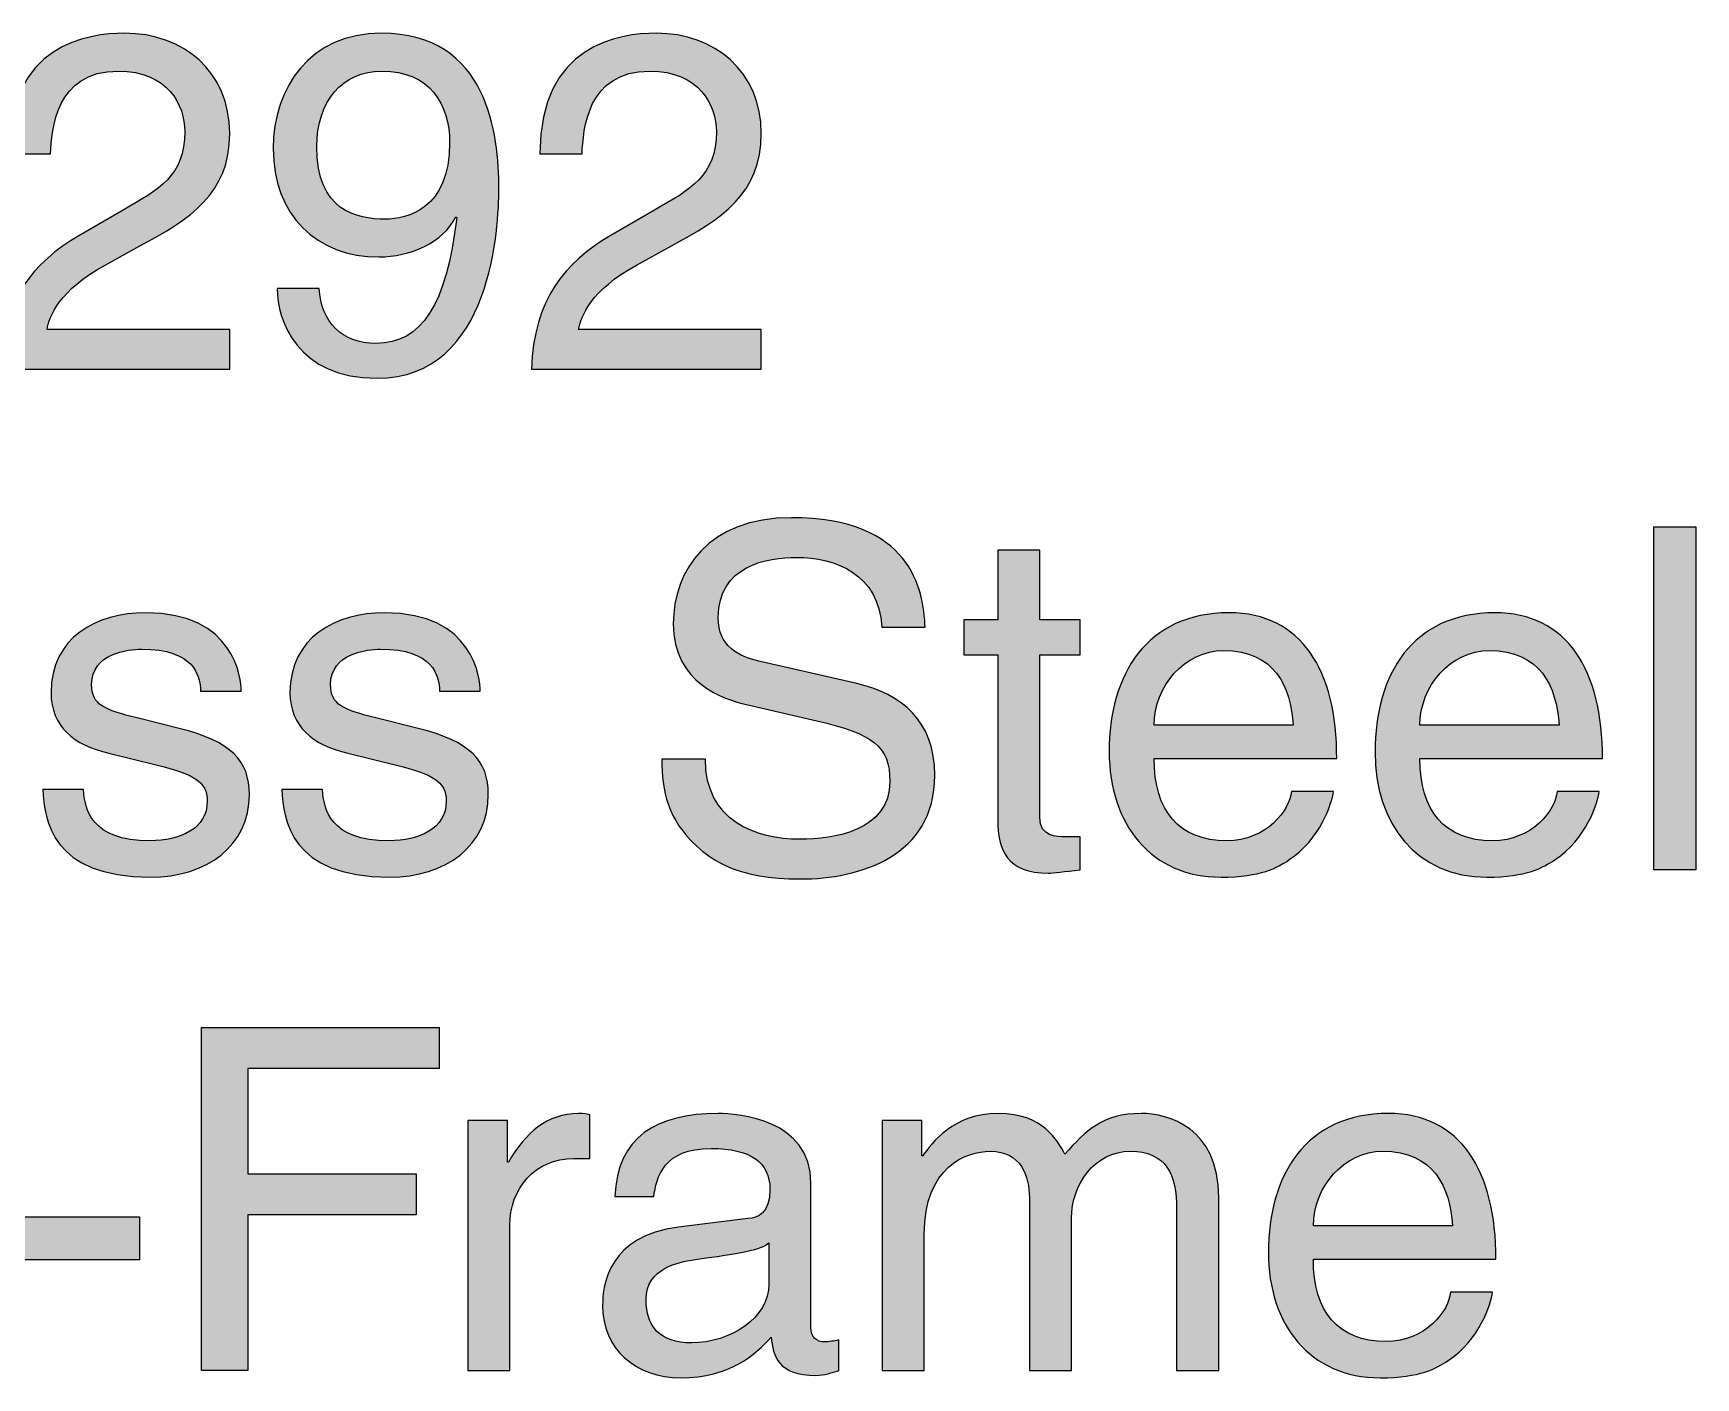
# Model space of a CAD drawing. Extents: x -86 to 126, y -69 to 90.
# Drawn here: x 43.46 to 69.23, y -53.58 to -32.74 of the extents above; entities that cross this region are included whole.
import ezdxf

# ---------------------------------------------------------------- set-up
doc = ezdxf.new("R2010")
doc.units = 0
doc.header["$MEASUREMENT"] = 0
doc.layers.add('MODEL_NAME', color=3, linetype='CONTINUOUS')

# ---------------------------------------------------------------- blocks, each defined once
blk = doc.blocks.new('AI9-BLK1')
at = {"layer": 'MODEL_NAME'}
h = blk.add_hatch(color=2, dxfattribs=at)
edge = h.paths.add_edge_path()
edge.add_spline(control_points=[(-2.082, 16.273), (-2.082, 17.969), (-0.845, 18.14), (-0.282, 18.14), (0.622, 18.14), (1.348, 17.554), (1.348, 16.584), (1.348, 15.651), (0.733, 15.258), (-0.045, 14.843), (-0.045, 14.843), (-0.585, 14.547), (-0.585, 14.547), (-1.297, 14.154), (-1.452, 13.746), (-1.482, 13.547), (-1.482, 13.547), (1.348, 13.547), (1.348, 13.547), (1.348, 13.547), (1.348, 12.932), (1.348, 12.932), (1.348, 12.932), (-2.215, 12.932), (-2.215, 12.932), (-2.178, 14.013), (-1.689, 14.591), (-0.993, 14.999), (-0.993, 14.999), (-0.304, 15.399), (-0.304, 15.399), (0.252, 15.717), (0.652, 15.932), (0.652, 16.613), (0.652, 17.029), (0.385, 17.554), (-0.378, 17.554), (-1.363, 17.554), (-1.408, 16.636), (-1.43, 16.273), (-1.43, 16.273), (-2.082, 16.273), (-2.082, 16.273)], knot_values=[0, 0, 0, 0, 1, 1, 1, 2, 2, 2, 3, 3, 3, 4, 4, 4, 5, 5, 5, 6, 6, 6, 7, 7, 7, 8, 8, 8, 9, 9, 9, 10, 10, 10, 11, 11, 11, 12, 12, 12, 13, 13, 13, 14, 14, 14, 14], degree=3, periodic=0)
h = blk.add_hatch(color=2, dxfattribs=at)
edge = h.paths.add_edge_path(flags=16)
edge.add_spline(control_points=[(4.756, 16.443), (4.756, 17.036), (4.452, 17.554), (3.704, 17.554), (3.096, 17.554), (2.696, 17.08), (2.696, 16.384), (2.696, 15.384), (3.319, 15.258), (3.756, 15.258), (4.097, 15.258), (4.756, 15.414), (4.756, 16.443)], knot_values=[0, 0, 0, 0, 1, 1, 1, 2, 2, 2, 3, 3, 3, 4, 4, 4, 4], degree=3, periodic=0)
edge = h.paths.add_edge_path()
edge.add_spline(control_points=[(2.022, 16.354), (2.022, 17.302), (2.6, 18.14), (3.697, 18.14), (5.356, 18.14), (5.519, 16.569), (5.519, 15.725), (5.519, 15.169), (5.423, 12.791), (3.63, 12.791), (2.407, 12.791), (2.082, 13.68), (2.082, 14.184), (2.082, 14.184), (2.733, 14.184), (2.733, 14.184), (2.771, 13.658), (3.082, 13.332), (3.615, 13.332), (4.326, 13.332), (4.704, 13.932), (4.867, 15.28), (4.867, 15.28), (4.852, 15.295), (4.852, 15.295), (4.66, 14.895), (4.141, 14.672), (3.659, 14.672), (2.696, 14.672), (2.022, 15.317), (2.022, 16.354)], knot_values=[0, 0, 0, 0, 1, 1, 1, 2, 2, 2, 3, 3, 3, 4, 4, 4, 5, 5, 5, 6, 6, 6, 7, 7, 7, 8, 8, 8, 9, 9, 9, 10, 10, 10, 10], degree=3, periodic=0)
h = blk.add_hatch(color=2, dxfattribs=at)
edge = h.paths.add_edge_path()
edge.add_spline(control_points=[(6.156, 16.273), (6.156, 17.969), (7.393, 18.14), (7.956, 18.14), (8.86, 18.14), (9.586, 17.554), (9.586, 16.584), (9.586, 15.651), (8.971, 15.258), (8.193, 14.843), (8.193, 14.843), (7.653, 14.547), (7.653, 14.547), (6.942, 14.154), (6.786, 13.746), (6.756, 13.547), (6.756, 13.547), (9.586, 13.547), (9.586, 13.547), (9.586, 13.547), (9.586, 12.932), (9.586, 12.932), (9.586, 12.932), (6.023, 12.932), (6.023, 12.932), (6.06, 14.013), (6.549, 14.591), (7.245, 14.999), (7.245, 14.999), (7.934, 15.399), (7.934, 15.399), (8.49, 15.717), (8.89, 15.932), (8.89, 16.613), (8.89, 17.029), (8.623, 17.554), (7.86, 17.554), (6.875, 17.554), (6.83, 16.636), (6.808, 16.273), (6.808, 16.273), (6.156, 16.273), (6.156, 16.273)], knot_values=[0, 0, 0, 0, 1, 1, 1, 2, 2, 2, 3, 3, 3, 4, 4, 4, 5, 5, 5, 6, 6, 6, 7, 7, 7, 8, 8, 8, 9, 9, 9, 10, 10, 10, 11, 11, 11, 12, 12, 12, 13, 13, 13, 14, 14, 14, 14], degree=3, periodic=0)
h = blk.add_hatch(color=2, dxfattribs=at)
edge = h.paths.add_edge_path()
edge.add_spline(control_points=[(11.453, 8.934), (11.416, 9.756), (10.735, 10.016), (10.134, 10.016), (9.682, 10.016), (8.919, 9.89), (8.919, 9.082), (8.919, 8.63), (9.238, 8.482), (9.549, 8.408), (9.549, 8.408), (11.068, 8.06), (11.068, 8.06), (11.757, 7.897), (12.276, 7.482), (12.276, 6.637), (12.276, 5.378), (11.105, 5.03), (10.194, 5.03), (9.208, 5.03), (8.823, 5.326), (8.586, 5.541), (8.134, 5.948), (8.045, 6.393), (8.045, 6.889), (8.045, 6.889), (8.72, 6.889), (8.72, 6.889), (8.72, 5.926), (9.505, 5.645), (10.186, 5.645), (10.705, 5.645), (11.579, 5.778), (11.579, 6.541), (11.579, 7.097), (11.32, 7.274), (10.446, 7.482), (10.446, 7.482), (9.357, 7.734), (9.357, 7.734), (9.008, 7.815), (8.223, 8.06), (8.223, 8.986), (8.223, 9.816), (8.764, 10.63), (10.053, 10.63), (11.912, 10.63), (12.098, 9.519), (12.127, 8.934), (12.127, 8.934), (11.453, 8.934), (11.453, 8.934)], knot_values=[0, 0, 0, 0, 1, 1, 1, 2, 2, 2, 3, 3, 3, 4, 4, 4, 5, 5, 5, 6, 6, 6, 7, 7, 7, 8, 8, 8, 9, 9, 9, 10, 10, 10, 11, 11, 11, 12, 12, 12, 13, 13, 13, 14, 14, 14, 15, 15, 15, 16, 16, 16, 17, 17, 17, 17], degree=3, periodic=0)
h = blk.add_hatch(color=2, dxfattribs=at)
edge = h.paths.add_edge_path()
edge.add_spline(control_points=[(24.07, 5.171), (24.07, 5.171), (23.418, 5.171), (23.418, 5.171), (23.418, 5.171), (23.418, 10.49), (23.418, 10.49), (23.418, 10.49), (24.07, 10.49), (24.07, 10.49), (24.07, 10.49), (24.07, 5.171), (24.07, 5.171)], knot_values=[0, 0, 0, 0, 1, 1, 1, 2, 2, 2, 3, 3, 3, 4, 4, 4, 4], degree=3, periodic=0)
h = blk.add_hatch(color=2, dxfattribs=at)
edge = h.paths.add_edge_path()
edge.add_spline(control_points=[(13.905, 8.504), (13.905, 8.504), (13.905, 5.985), (13.905, 5.985), (13.905, 5.682), (14.165, 5.682), (14.298, 5.682), (14.298, 5.682), (14.528, 5.682), (14.528, 5.682), (14.528, 5.682), (14.528, 5.171), (14.528, 5.171), (14.291, 5.149), (14.105, 5.119), (14.038, 5.119), (13.394, 5.119), (13.253, 5.482), (13.253, 5.948), (13.253, 5.948), (13.253, 8.504), (13.253, 8.504), (13.253, 8.504), (12.727, 8.504), (12.727, 8.504), (12.727, 8.504), (12.727, 9.045), (12.727, 9.045), (12.727, 9.045), (13.253, 9.045), (13.253, 9.045), (13.253, 9.045), (13.253, 10.127), (13.253, 10.127), (13.253, 10.127), (13.905, 10.127), (13.905, 10.127), (13.905, 10.127), (13.905, 9.045), (13.905, 9.045), (13.905, 9.045), (14.528, 9.045), (14.528, 9.045), (14.528, 9.045), (14.528, 8.504), (14.528, 8.504), (14.528, 8.504), (13.905, 8.504), (13.905, 8.504)], knot_values=[0, 0, 0, 0, 1, 1, 1, 2, 2, 2, 3, 3, 3, 4, 4, 4, 5, 5, 5, 6, 6, 6, 7, 7, 7, 8, 8, 8, 9, 9, 9, 10, 10, 10, 11, 11, 11, 12, 12, 12, 13, 13, 13, 14, 14, 14, 15, 15, 15, 16, 16, 16, 16], degree=3, periodic=0)
h = blk.add_hatch(color=2, dxfattribs=at)
edge = h.paths.add_edge_path()
edge.add_spline(control_points=[(0.896, 7.941), (0.889, 8.186), (0.8, 8.593), (-0.022, 8.593), (-0.223, 8.593), (-0.793, 8.526), (-0.793, 8.045), (-0.793, 7.726), (-0.593, 7.652), (-0.089, 7.526), (-0.089, 7.526), (0.563, 7.363), (0.563, 7.363), (1.37, 7.164), (1.652, 6.867), (1.652, 6.341), (1.652, 5.541), (0.993, 5.059), (0.119, 5.059), (-1.415, 5.059), (-1.526, 5.948), (-1.549, 6.415), (-1.549, 6.415), (-0.919, 6.415), (-0.919, 6.415), (-0.896, 6.111), (-0.808, 5.623), (0.111, 5.623), (0.578, 5.623), (1, 5.808), (1, 6.238), (1, 6.549), (0.785, 6.652), (0.229, 6.793), (0.229, 6.793), (-0.526, 6.978), (-0.526, 6.978), (-1.067, 7.112), (-1.422, 7.386), (-1.422, 7.919), (-1.422, 8.771), (-0.719, 9.156), (0.044, 9.156), (1.43, 9.156), (1.526, 8.134), (1.526, 7.941), (1.526, 7.941), (0.896, 7.941), (0.896, 7.941)], knot_values=[0, 0, 0, 0, 1, 1, 1, 2, 2, 2, 3, 3, 3, 4, 4, 4, 5, 5, 5, 6, 6, 6, 7, 7, 7, 8, 8, 8, 9, 9, 9, 10, 10, 10, 11, 11, 11, 12, 12, 12, 13, 13, 13, 14, 14, 14, 15, 15, 15, 16, 16, 16, 16], degree=3, periodic=0)
h = blk.add_hatch(color=2, dxfattribs=at)
edge = h.paths.add_edge_path()
edge.add_spline(control_points=[(4.6, 7.941), (4.593, 8.186), (4.504, 8.593), (3.682, 8.593), (3.482, 8.593), (2.911, 8.526), (2.911, 8.045), (2.911, 7.726), (3.111, 7.652), (3.615, 7.526), (3.615, 7.526), (4.267, 7.363), (4.267, 7.363), (5.075, 7.164), (5.356, 6.867), (5.356, 6.341), (5.356, 5.541), (4.697, 5.059), (3.823, 5.059), (2.289, 5.059), (2.178, 5.948), (2.156, 6.415), (2.156, 6.415), (2.785, 6.415), (2.785, 6.415), (2.808, 6.111), (2.897, 5.623), (3.815, 5.623), (4.282, 5.623), (4.704, 5.808), (4.704, 6.238), (4.704, 6.549), (4.489, 6.652), (3.934, 6.793), (3.934, 6.793), (3.178, 6.978), (3.178, 6.978), (2.637, 7.112), (2.282, 7.386), (2.282, 7.919), (2.282, 8.771), (2.986, 9.156), (3.749, 9.156), (5.134, 9.156), (5.23, 8.134), (5.23, 7.941), (5.23, 7.941), (4.6, 7.941), (4.6, 7.941)], knot_values=[0, 0, 0, 0, 1, 1, 1, 2, 2, 2, 3, 3, 3, 4, 4, 4, 5, 5, 5, 6, 6, 6, 7, 7, 7, 8, 8, 8, 9, 9, 9, 10, 10, 10, 11, 11, 11, 12, 12, 12, 13, 13, 13, 14, 14, 14, 15, 15, 15, 16, 16, 16, 16], degree=3, periodic=0)
h = blk.add_hatch(color=2, dxfattribs=at)
edge = h.paths.add_edge_path(flags=16)
edge.add_spline(control_points=[(17.831, 7.415), (17.795, 8.016), (17.543, 8.571), (16.75, 8.571), (16.15, 8.571), (15.676, 8.016), (15.676, 7.415), (15.676, 7.415), (17.831, 7.415), (17.831, 7.415)], knot_values=[0, 0, 0, 0, 1, 1, 1, 2, 2, 2, 3, 3, 3, 3], degree=3, periodic=0)
edge = h.paths.add_edge_path()
edge.add_spline(control_points=[(18.454, 6.386), (18.432, 6.2), (18.254, 5.652), (17.765, 5.326), (17.587, 5.208), (17.335, 5.059), (16.713, 5.059), (15.624, 5.059), (14.979, 5.882), (14.979, 7), (14.979, 8.201), (15.557, 9.156), (16.839, 9.156), (17.958, 9.156), (18.506, 8.267), (18.506, 6.897), (18.506, 6.897), (15.676, 6.897), (15.676, 6.897), (15.676, 6.089), (16.054, 5.623), (16.802, 5.623), (17.417, 5.623), (17.78, 6.097), (17.802, 6.386), (17.802, 6.386), (18.454, 6.386), (18.454, 6.386)], knot_values=[0, 0, 0, 0, 1, 1, 1, 2, 2, 2, 3, 3, 3, 4, 4, 4, 5, 5, 5, 6, 6, 6, 7, 7, 7, 8, 8, 8, 9, 9, 9, 9], degree=3, periodic=0)
h = blk.add_hatch(color=2, dxfattribs=at)
edge = h.paths.add_edge_path(flags=16)
edge.add_spline(control_points=[(21.951, 7.415), (21.914, 8.016), (21.662, 8.571), (20.869, 8.571), (20.269, 8.571), (19.795, 8.016), (19.795, 7.415), (19.795, 7.415), (21.951, 7.415), (21.951, 7.415)], knot_values=[0, 0, 0, 0, 1, 1, 1, 2, 2, 2, 3, 3, 3, 3], degree=3, periodic=0)
edge = h.paths.add_edge_path()
edge.add_spline(control_points=[(22.573, 6.386), (22.551, 6.2), (22.373, 5.652), (21.884, 5.326), (21.706, 5.208), (21.454, 5.059), (20.832, 5.059), (19.743, 5.059), (19.099, 5.882), (19.099, 7), (19.099, 8.201), (19.676, 9.156), (20.958, 9.156), (22.077, 9.156), (22.625, 8.267), (22.625, 6.897), (22.625, 6.897), (19.795, 6.897), (19.795, 6.897), (19.795, 6.089), (20.173, 5.623), (20.921, 5.623), (21.536, 5.623), (21.899, 6.097), (21.921, 6.386), (21.921, 6.386), (22.573, 6.386), (22.573, 6.386)], knot_values=[0, 0, 0, 0, 1, 1, 1, 2, 2, 2, 3, 3, 3, 4, 4, 4, 5, 5, 5, 6, 6, 6, 7, 7, 7, 8, 8, 8, 9, 9, 9, 9], degree=3, periodic=0)
h = blk.add_hatch(color=2, dxfattribs=at)
edge = h.paths.add_edge_path()
edge.add_spline(control_points=[(1.63, -2.591), (1.63, -2.591), (0.911, -2.591), (0.911, -2.591), (0.911, -2.591), (0.911, 2.729), (0.911, 2.729), (0.911, 2.729), (4.593, 2.729), (4.593, 2.729), (4.593, 2.729), (4.593, 2.091), (4.593, 2.091), (4.593, 2.091), (1.63, 2.091), (1.63, 2.091), (1.63, 2.091), (1.63, 0.462), (1.63, 0.462), (1.63, 0.462), (4.237, 0.462), (4.237, 0.462), (4.237, 0.462), (4.237, -0.176), (4.237, -0.176), (4.237, -0.176), (1.63, -0.176), (1.63, -0.176), (1.63, -0.176), (1.63, -2.591), (1.63, -2.591)], knot_values=[0, 0, 0, 0, 1, 1, 1, 2, 2, 2, 3, 3, 3, 4, 4, 4, 5, 5, 5, 6, 6, 6, 7, 7, 7, 8, 8, 8, 9, 9, 9, 10, 10, 10, 10], degree=3, periodic=0)
h = blk.add_hatch(color=2, dxfattribs=at)
edge = h.paths.add_edge_path()
edge.add_spline(control_points=[(5.689, -2.591), (5.689, -2.591), (5.037, -2.591), (5.037, -2.591), (5.037, -2.591), (5.037, 1.284), (5.037, 1.284), (5.037, 1.284), (5.652, 1.284), (5.652, 1.284), (5.652, 1.284), (5.652, 0.64), (5.652, 0.64), (5.652, 0.64), (5.667, 0.64), (5.667, 0.64), (5.927, 1.091), (6.267, 1.395), (6.756, 1.395), (6.838, 1.395), (6.875, 1.388), (6.927, 1.373), (6.927, 1.373), (6.927, 0.699), (6.927, 0.699), (6.927, 0.699), (6.682, 0.699), (6.682, 0.699), (6.075, 0.699), (5.689, 0.224), (5.689, -0.338), (5.689, -0.338), (5.689, -2.591), (5.689, -2.591)], knot_values=[0, 0, 0, 0, 1, 1, 1, 2, 2, 2, 3, 3, 3, 4, 4, 4, 5, 5, 5, 6, 6, 6, 7, 7, 7, 8, 8, 8, 9, 9, 9, 10, 10, 10, 11, 11, 11, 11], degree=3, periodic=0)
h = blk.add_hatch(color=2, dxfattribs=at)
edge = h.paths.add_edge_path(flags=16)
edge.add_spline(control_points=[(9.705, -0.612), (9.601, -0.694), (9.438, -0.753), (8.631, -0.857), (8.312, -0.901), (7.801, -0.998), (7.801, -1.487), (7.801, -1.909), (8.016, -2.161), (8.505, -2.161), (9.112, -2.161), (9.705, -1.768), (9.705, -1.25), (9.705, -1.25), (9.705, -0.612), (9.705, -0.612)], knot_values=[0, 0, 0, 0, 1, 1, 1, 2, 2, 2, 3, 3, 3, 4, 4, 4, 5, 5, 5, 5], degree=3, periodic=0)
edge = h.paths.add_edge_path()
edge.add_spline(control_points=[(7.319, 0.106), (7.349, 1.032), (7.964, 1.395), (8.919, 1.395), (9.23, 1.395), (10.357, 1.306), (10.357, 0.314), (10.357, 0.314), (10.357, -1.916), (10.357, -1.916), (10.357, -2.079), (10.438, -2.146), (10.572, -2.146), (10.631, -2.146), (10.712, -2.131), (10.786, -2.116), (10.786, -2.116), (10.786, -2.591), (10.786, -2.591), (10.675, -2.62), (10.579, -2.665), (10.431, -2.665), (9.853, -2.665), (9.764, -2.368), (9.742, -2.072), (9.49, -2.346), (9.097, -2.702), (8.342, -2.702), (7.63, -2.702), (7.127, -2.25), (7.127, -1.583), (7.127, -1.257), (7.223, -0.501), (8.304, -0.368), (8.304, -0.368), (9.379, -0.235), (9.379, -0.235), (9.534, -0.22), (9.72, -0.161), (9.72, 0.224), (9.72, 0.632), (9.423, 0.854), (8.808, 0.854), (8.067, 0.854), (7.964, 0.403), (7.919, 0.106), (7.919, 0.106), (7.319, 0.106), (7.319, 0.106)], knot_values=[0, 0, 0, 0, 1, 1, 1, 2, 2, 2, 3, 3, 3, 4, 4, 4, 5, 5, 5, 6, 6, 6, 7, 7, 7, 8, 8, 8, 9, 9, 9, 10, 10, 10, 11, 11, 11, 12, 12, 12, 13, 13, 13, 14, 14, 14, 15, 15, 15, 16, 16, 16, 16], degree=3, periodic=0)
h = blk.add_hatch(color=2, dxfattribs=at)
edge = h.paths.add_edge_path()
edge.add_spline(control_points=[(11.46, 1.284), (11.46, 1.284), (12.075, 1.284), (12.075, 1.284), (12.075, 1.284), (12.075, 0.736), (12.075, 0.736), (12.075, 0.736), (12.09, 0.736), (12.09, 0.736), (12.231, 0.943), (12.564, 1.395), (13.261, 1.395), (13.957, 1.395), (14.179, 0.973), (14.291, 0.765), (14.617, 1.128), (14.876, 1.395), (15.476, 1.395), (15.891, 1.395), (16.676, 1.18), (16.676, 0.091), (16.676, 0.091), (16.676, -2.591), (16.676, -2.591), (16.676, -2.591), (16.024, -2.591), (16.024, -2.591), (16.024, -2.591), (16.024, -0.087), (16.024, -0.087), (16.024, 0.447), (15.861, 0.81), (15.306, 0.81), (14.757, 0.81), (14.394, 0.291), (14.394, -0.227), (14.394, -0.227), (14.394, -2.591), (14.394, -2.591), (14.394, -2.591), (13.742, -2.591), (13.742, -2.591), (13.742, -2.591), (13.742, 0.091), (13.742, 0.091), (13.742, 0.417), (13.616, 0.81), (13.135, 0.81), (12.764, 0.81), (12.112, 0.573), (12.112, -0.479), (12.112, -0.479), (12.112, -2.591), (12.112, -2.591), (12.112, -2.591), (11.46, -2.591), (11.46, -2.591), (11.46, -2.591), (11.46, 1.284), (11.46, 1.284)], knot_values=[0, 0, 0, 0, 1, 1, 1, 2, 2, 2, 3, 3, 3, 4, 4, 4, 5, 5, 5, 6, 6, 6, 7, 7, 7, 8, 8, 8, 9, 9, 9, 10, 10, 10, 11, 11, 11, 12, 12, 12, 13, 13, 13, 14, 14, 14, 15, 15, 15, 16, 16, 16, 17, 17, 17, 18, 18, 18, 19, 19, 19, 20, 20, 20, 20], degree=3, periodic=0)
h = blk.add_hatch(color=2, dxfattribs=at)
edge = h.paths.add_edge_path(flags=16)
edge.add_spline(control_points=[(20.299, -0.346), (20.262, 0.254), (20.009, 0.81), (19.217, 0.81), (18.617, 0.81), (18.143, 0.254), (18.143, -0.346), (18.143, -0.346), (20.299, -0.346), (20.299, -0.346)], knot_values=[0, 0, 0, 0, 1, 1, 1, 2, 2, 2, 3, 3, 3, 3], degree=3, periodic=0)
edge = h.paths.add_edge_path()
edge.add_spline(control_points=[(20.921, -1.375), (20.899, -1.561), (20.721, -2.109), (20.232, -2.435), (20.054, -2.553), (19.802, -2.702), (19.18, -2.702), (18.091, -2.702), (17.446, -1.879), (17.446, -0.761), (17.446, 0.439), (18.024, 1.395), (19.306, 1.395), (20.425, 1.395), (20.973, 0.506), (20.973, -0.865), (20.973, -0.865), (18.143, -0.865), (18.143, -0.865), (18.143, -1.672), (18.52, -2.139), (19.269, -2.139), (19.884, -2.139), (20.247, -1.664), (20.269, -1.375), (20.269, -1.375), (20.921, -1.375), (20.921, -1.375)], knot_values=[0, 0, 0, 0, 1, 1, 1, 2, 2, 2, 3, 3, 3, 4, 4, 4, 5, 5, 5, 6, 6, 6, 7, 7, 7, 8, 8, 8, 9, 9, 9, 9], degree=3, periodic=0)
h = blk.add_hatch(color=2, dxfattribs=at)
edge = h.paths.add_edge_path()
edge.add_spline(control_points=[(-0.052, -0.872), (-0.052, -0.872), (-1.867, -0.872), (-1.867, -0.872), (-1.867, -0.872), (-1.867, -0.205), (-1.867, -0.205), (-1.867, -0.205), (-0.052, -0.205), (-0.052, -0.205), (-0.052, -0.205), (-0.052, -0.872), (-0.052, -0.872)], knot_values=[0, 0, 0, 0, 1, 1, 1, 2, 2, 2, 3, 3, 3, 4, 4, 4, 4], degree=3, periodic=0)
at = {"layer": 'MODEL_NAME', "color": 2}
for points in [[(24.07, 5.171), (23.418, 5.171), (23.418, 10.49), (24.07, 10.49)], [(1.63, -2.591), (0.911, -2.591), (0.911, 2.729), (4.593, 2.729), (4.593, 2.091), (1.63, 2.091), (1.63, 0.462), (4.237, 0.462), (4.237, -0.176), (1.63, -0.176)], [(-0.052, -0.872), (-1.867, -0.872), (-1.867, -0.205), (-0.052, -0.205)]]:
    blk.add_lwpolyline(points, close=True, dxfattribs=at)
for points, knots in [([(-2.082, 16.273), (-2.082, 17.969), (-0.845, 18.14), (-0.282, 18.14), (0.622, 18.14), (1.348, 17.554), (1.348, 16.584), (1.348, 15.651), (0.733, 15.258), (-0.045, 14.843), (-0.045, 14.843), (-0.585, 14.547), (-0.585, 14.547), (-1.297, 14.154), (-1.452, 13.746), (-1.482, 13.547), (-1.482, 13.547), (1.348, 13.547), (1.348, 13.547), (1.348, 13.547), (1.348, 12.932), (1.348, 12.932), (1.348, 12.932), (-2.215, 12.932), (-2.215, 12.932), (-2.178, 14.013), (-1.689, 14.591), (-0.993, 14.999), (-0.993, 14.999), (-0.304, 15.399), (-0.304, 15.399), (0.252, 15.717), (0.652, 15.932), (0.652, 16.613), (0.652, 17.029), (0.385, 17.554), (-0.378, 17.554), (-1.363, 17.554), (-1.408, 16.636), (-1.43, 16.273), (-1.43, 16.273), (-2.082, 16.273), (-2.082, 16.273)], [0, 0, 0, 0, 1, 1, 1, 2, 2, 2, 3, 3, 3, 4, 4, 4, 5, 5, 5, 6, 6, 6, 7, 7, 7, 8, 8, 8, 9, 9, 9, 10, 10, 10, 11, 11, 11, 12, 12, 12, 13, 13, 13, 14, 14, 14, 14]), ([(2.022, 16.354), (2.022, 17.302), (2.6, 18.14), (3.697, 18.14), (5.356, 18.14), (5.519, 16.569), (5.519, 15.725), (5.519, 15.169), (5.423, 12.791), (3.63, 12.791), (2.407, 12.791), (2.082, 13.68), (2.082, 14.184), (2.082, 14.184), (2.733, 14.184), (2.733, 14.184), (2.771, 13.658), (3.082, 13.332), (3.615, 13.332), (4.326, 13.332), (4.704, 13.932), (4.867, 15.28), (4.867, 15.28), (4.852, 15.295), (4.852, 15.295), (4.66, 14.895), (4.141, 14.672), (3.659, 14.672), (2.696, 14.672), (2.022, 15.317), (2.022, 16.354)], [0, 0, 0, 0, 1, 1, 1, 2, 2, 2, 3, 3, 3, 4, 4, 4, 5, 5, 5, 6, 6, 6, 7, 7, 7, 8, 8, 8, 9, 9, 9, 10, 10, 10, 10]), ([(6.156, 16.273), (6.156, 17.969), (7.393, 18.14), (7.956, 18.14), (8.86, 18.14), (9.586, 17.554), (9.586, 16.584), (9.586, 15.651), (8.971, 15.258), (8.193, 14.843), (8.193, 14.843), (7.653, 14.547), (7.653, 14.547), (6.942, 14.154), (6.786, 13.746), (6.756, 13.547), (6.756, 13.547), (9.586, 13.547), (9.586, 13.547), (9.586, 13.547), (9.586, 12.932), (9.586, 12.932), (9.586, 12.932), (6.023, 12.932), (6.023, 12.932), (6.06, 14.013), (6.549, 14.591), (7.245, 14.999), (7.245, 14.999), (7.934, 15.399), (7.934, 15.399), (8.49, 15.717), (8.89, 15.932), (8.89, 16.613), (8.89, 17.029), (8.623, 17.554), (7.86, 17.554), (6.875, 17.554), (6.83, 16.636), (6.808, 16.273), (6.808, 16.273), (6.156, 16.273), (6.156, 16.273)], [0, 0, 0, 0, 1, 1, 1, 2, 2, 2, 3, 3, 3, 4, 4, 4, 5, 5, 5, 6, 6, 6, 7, 7, 7, 8, 8, 8, 9, 9, 9, 10, 10, 10, 11, 11, 11, 12, 12, 12, 13, 13, 13, 14, 14, 14, 14]), ([(4.756, 16.443), (4.756, 17.036), (4.452, 17.554), (3.704, 17.554), (3.096, 17.554), (2.696, 17.08), (2.696, 16.384), (2.696, 15.384), (3.319, 15.258), (3.756, 15.258), (4.097, 15.258), (4.756, 15.414), (4.756, 16.443)], [0, 0, 0, 0, 1, 1, 1, 2, 2, 2, 3, 3, 3, 4, 4, 4, 4]), ([(11.453, 8.934), (11.416, 9.756), (10.735, 10.016), (10.134, 10.016), (9.682, 10.016), (8.919, 9.89), (8.919, 9.082), (8.919, 8.63), (9.238, 8.482), (9.549, 8.408), (9.549, 8.408), (11.068, 8.06), (11.068, 8.06), (11.757, 7.897), (12.276, 7.482), (12.276, 6.637), (12.276, 5.378), (11.105, 5.03), (10.194, 5.03), (9.208, 5.03), (8.823, 5.326), (8.586, 5.541), (8.134, 5.948), (8.045, 6.393), (8.045, 6.889), (8.045, 6.889), (8.72, 6.889), (8.72, 6.889), (8.72, 5.926), (9.505, 5.645), (10.186, 5.645), (10.705, 5.645), (11.579, 5.778), (11.579, 6.541), (11.579, 7.097), (11.32, 7.274), (10.446, 7.482), (10.446, 7.482), (9.357, 7.734), (9.357, 7.734), (9.008, 7.815), (8.223, 8.06), (8.223, 8.986), (8.223, 9.816), (8.764, 10.63), (10.053, 10.63), (11.912, 10.63), (12.098, 9.519), (12.127, 8.934), (12.127, 8.934), (11.453, 8.934), (11.453, 8.934)], [0, 0, 0, 0, 1, 1, 1, 2, 2, 2, 3, 3, 3, 4, 4, 4, 5, 5, 5, 6, 6, 6, 7, 7, 7, 8, 8, 8, 9, 9, 9, 10, 10, 10, 11, 11, 11, 12, 12, 12, 13, 13, 13, 14, 14, 14, 15, 15, 15, 16, 16, 16, 17, 17, 17, 17]), ([(13.905, 8.504), (13.905, 8.504), (13.905, 5.985), (13.905, 5.985), (13.905, 5.682), (14.165, 5.682), (14.298, 5.682), (14.298, 5.682), (14.528, 5.682), (14.528, 5.682), (14.528, 5.682), (14.528, 5.171), (14.528, 5.171), (14.291, 5.149), (14.105, 5.119), (14.038, 5.119), (13.394, 5.119), (13.253, 5.482), (13.253, 5.948), (13.253, 5.948), (13.253, 8.504), (13.253, 8.504), (13.253, 8.504), (12.727, 8.504), (12.727, 8.504), (12.727, 8.504), (12.727, 9.045), (12.727, 9.045), (12.727, 9.045), (13.253, 9.045), (13.253, 9.045), (13.253, 9.045), (13.253, 10.127), (13.253, 10.127), (13.253, 10.127), (13.905, 10.127), (13.905, 10.127), (13.905, 10.127), (13.905, 9.045), (13.905, 9.045), (13.905, 9.045), (14.528, 9.045), (14.528, 9.045), (14.528, 9.045), (14.528, 8.504), (14.528, 8.504), (14.528, 8.504), (13.905, 8.504), (13.905, 8.504)], [0, 0, 0, 0, 1, 1, 1, 2, 2, 2, 3, 3, 3, 4, 4, 4, 5, 5, 5, 6, 6, 6, 7, 7, 7, 8, 8, 8, 9, 9, 9, 10, 10, 10, 11, 11, 11, 12, 12, 12, 13, 13, 13, 14, 14, 14, 15, 15, 15, 16, 16, 16, 16]), ([(0.896, 7.941), (0.889, 8.186), (0.8, 8.593), (-0.022, 8.593), (-0.223, 8.593), (-0.793, 8.526), (-0.793, 8.045), (-0.793, 7.726), (-0.593, 7.652), (-0.089, 7.526), (-0.089, 7.526), (0.563, 7.363), (0.563, 7.363), (1.37, 7.164), (1.652, 6.867), (1.652, 6.341), (1.652, 5.541), (0.993, 5.059), (0.119, 5.059), (-1.415, 5.059), (-1.526, 5.948), (-1.549, 6.415), (-1.549, 6.415), (-0.919, 6.415), (-0.919, 6.415), (-0.896, 6.111), (-0.808, 5.623), (0.111, 5.623), (0.578, 5.623), (1, 5.808), (1, 6.238), (1, 6.549), (0.785, 6.652), (0.229, 6.793), (0.229, 6.793), (-0.526, 6.978), (-0.526, 6.978), (-1.067, 7.112), (-1.422, 7.386), (-1.422, 7.919), (-1.422, 8.771), (-0.719, 9.156), (0.044, 9.156), (1.43, 9.156), (1.526, 8.134), (1.526, 7.941), (1.526, 7.941), (0.896, 7.941), (0.896, 7.941)], [0, 0, 0, 0, 1, 1, 1, 2, 2, 2, 3, 3, 3, 4, 4, 4, 5, 5, 5, 6, 6, 6, 7, 7, 7, 8, 8, 8, 9, 9, 9, 10, 10, 10, 11, 11, 11, 12, 12, 12, 13, 13, 13, 14, 14, 14, 15, 15, 15, 16, 16, 16, 16]), ([(4.6, 7.941), (4.593, 8.186), (4.504, 8.593), (3.682, 8.593), (3.482, 8.593), (2.911, 8.526), (2.911, 8.045), (2.911, 7.726), (3.111, 7.652), (3.615, 7.526), (3.615, 7.526), (4.267, 7.363), (4.267, 7.363), (5.075, 7.164), (5.356, 6.867), (5.356, 6.341), (5.356, 5.541), (4.697, 5.059), (3.823, 5.059), (2.289, 5.059), (2.178, 5.948), (2.156, 6.415), (2.156, 6.415), (2.785, 6.415), (2.785, 6.415), (2.808, 6.111), (2.897, 5.623), (3.815, 5.623), (4.282, 5.623), (4.704, 5.808), (4.704, 6.238), (4.704, 6.549), (4.489, 6.652), (3.934, 6.793), (3.934, 6.793), (3.178, 6.978), (3.178, 6.978), (2.637, 7.112), (2.282, 7.386), (2.282, 7.919), (2.282, 8.771), (2.986, 9.156), (3.749, 9.156), (5.134, 9.156), (5.23, 8.134), (5.23, 7.941), (5.23, 7.941), (4.6, 7.941), (4.6, 7.941)], [0, 0, 0, 0, 1, 1, 1, 2, 2, 2, 3, 3, 3, 4, 4, 4, 5, 5, 5, 6, 6, 6, 7, 7, 7, 8, 8, 8, 9, 9, 9, 10, 10, 10, 11, 11, 11, 12, 12, 12, 13, 13, 13, 14, 14, 14, 15, 15, 15, 16, 16, 16, 16]), ([(18.454, 6.386), (18.432, 6.2), (18.254, 5.652), (17.765, 5.326), (17.587, 5.208), (17.335, 5.059), (16.713, 5.059), (15.624, 5.059), (14.979, 5.882), (14.979, 7), (14.979, 8.201), (15.557, 9.156), (16.839, 9.156), (17.958, 9.156), (18.506, 8.267), (18.506, 6.897), (18.506, 6.897), (15.676, 6.897), (15.676, 6.897), (15.676, 6.089), (16.054, 5.623), (16.802, 5.623), (17.417, 5.623), (17.78, 6.097), (17.802, 6.386), (17.802, 6.386), (18.454, 6.386), (18.454, 6.386)], [0, 0, 0, 0, 1, 1, 1, 2, 2, 2, 3, 3, 3, 4, 4, 4, 5, 5, 5, 6, 6, 6, 7, 7, 7, 8, 8, 8, 9, 9, 9, 9]), ([(22.573, 6.386), (22.551, 6.2), (22.373, 5.652), (21.884, 5.326), (21.706, 5.208), (21.454, 5.059), (20.832, 5.059), (19.743, 5.059), (19.099, 5.882), (19.099, 7), (19.099, 8.201), (19.676, 9.156), (20.958, 9.156), (22.077, 9.156), (22.625, 8.267), (22.625, 6.897), (22.625, 6.897), (19.795, 6.897), (19.795, 6.897), (19.795, 6.089), (20.173, 5.623), (20.921, 5.623), (21.536, 5.623), (21.899, 6.097), (21.921, 6.386), (21.921, 6.386), (22.573, 6.386), (22.573, 6.386)], [0, 0, 0, 0, 1, 1, 1, 2, 2, 2, 3, 3, 3, 4, 4, 4, 5, 5, 5, 6, 6, 6, 7, 7, 7, 8, 8, 8, 9, 9, 9, 9]), ([(17.831, 7.415), (17.795, 8.016), (17.543, 8.571), (16.75, 8.571), (16.15, 8.571), (15.676, 8.016), (15.676, 7.415), (15.676, 7.415), (17.831, 7.415), (17.831, 7.415)], [0, 0, 0, 0, 1, 1, 1, 2, 2, 2, 3, 3, 3, 3]), ([(21.951, 7.415), (21.914, 8.016), (21.662, 8.571), (20.869, 8.571), (20.269, 8.571), (19.795, 8.016), (19.795, 7.415), (19.795, 7.415), (21.951, 7.415), (21.951, 7.415)], [0, 0, 0, 0, 1, 1, 1, 2, 2, 2, 3, 3, 3, 3]), ([(5.689, -2.591), (5.689, -2.591), (5.037, -2.591), (5.037, -2.591), (5.037, -2.591), (5.037, 1.284), (5.037, 1.284), (5.037, 1.284), (5.652, 1.284), (5.652, 1.284), (5.652, 1.284), (5.652, 0.64), (5.652, 0.64), (5.652, 0.64), (5.667, 0.64), (5.667, 0.64), (5.927, 1.091), (6.267, 1.395), (6.756, 1.395), (6.838, 1.395), (6.875, 1.388), (6.927, 1.373), (6.927, 1.373), (6.927, 0.699), (6.927, 0.699), (6.927, 0.699), (6.682, 0.699), (6.682, 0.699), (6.075, 0.699), (5.689, 0.224), (5.689, -0.338), (5.689, -0.338), (5.689, -2.591), (5.689, -2.591)], [0, 0, 0, 0, 1, 1, 1, 2, 2, 2, 3, 3, 3, 4, 4, 4, 5, 5, 5, 6, 6, 6, 7, 7, 7, 8, 8, 8, 9, 9, 9, 10, 10, 10, 11, 11, 11, 11]), ([(7.319, 0.106), (7.349, 1.032), (7.964, 1.395), (8.919, 1.395), (9.23, 1.395), (10.357, 1.306), (10.357, 0.314), (10.357, 0.314), (10.357, -1.916), (10.357, -1.916), (10.357, -2.079), (10.438, -2.146), (10.572, -2.146), (10.631, -2.146), (10.712, -2.131), (10.786, -2.116), (10.786, -2.116), (10.786, -2.591), (10.786, -2.591), (10.675, -2.62), (10.579, -2.665), (10.431, -2.665), (9.853, -2.665), (9.764, -2.368), (9.742, -2.072), (9.49, -2.346), (9.097, -2.702), (8.342, -2.702), (7.63, -2.702), (7.127, -2.25), (7.127, -1.583), (7.127, -1.257), (7.223, -0.501), (8.304, -0.368), (8.304, -0.368), (9.379, -0.235), (9.379, -0.235), (9.534, -0.22), (9.72, -0.161), (9.72, 0.224), (9.72, 0.632), (9.423, 0.854), (8.808, 0.854), (8.067, 0.854), (7.964, 0.403), (7.919, 0.106), (7.919, 0.106), (7.319, 0.106), (7.319, 0.106)], [0, 0, 0, 0, 1, 1, 1, 2, 2, 2, 3, 3, 3, 4, 4, 4, 5, 5, 5, 6, 6, 6, 7, 7, 7, 8, 8, 8, 9, 9, 9, 10, 10, 10, 11, 11, 11, 12, 12, 12, 13, 13, 13, 14, 14, 14, 15, 15, 15, 16, 16, 16, 16]), ([(11.46, 1.284), (11.46, 1.284), (12.075, 1.284), (12.075, 1.284), (12.075, 1.284), (12.075, 0.736), (12.075, 0.736), (12.075, 0.736), (12.09, 0.736), (12.09, 0.736), (12.231, 0.943), (12.564, 1.395), (13.261, 1.395), (13.957, 1.395), (14.179, 0.973), (14.291, 0.765), (14.617, 1.128), (14.876, 1.395), (15.476, 1.395), (15.891, 1.395), (16.676, 1.18), (16.676, 0.091), (16.676, 0.091), (16.676, -2.591), (16.676, -2.591), (16.676, -2.591), (16.024, -2.591), (16.024, -2.591), (16.024, -2.591), (16.024, -0.087), (16.024, -0.087), (16.024, 0.447), (15.861, 0.81), (15.306, 0.81), (14.757, 0.81), (14.394, 0.291), (14.394, -0.227), (14.394, -0.227), (14.394, -2.591), (14.394, -2.591), (14.394, -2.591), (13.742, -2.591), (13.742, -2.591), (13.742, -2.591), (13.742, 0.091), (13.742, 0.091), (13.742, 0.417), (13.616, 0.81), (13.135, 0.81), (12.764, 0.81), (12.112, 0.573), (12.112, -0.479), (12.112, -0.479), (12.112, -2.591), (12.112, -2.591), (12.112, -2.591), (11.46, -2.591), (11.46, -2.591), (11.46, -2.591), (11.46, 1.284), (11.46, 1.284)], [0, 0, 0, 0, 1, 1, 1, 2, 2, 2, 3, 3, 3, 4, 4, 4, 5, 5, 5, 6, 6, 6, 7, 7, 7, 8, 8, 8, 9, 9, 9, 10, 10, 10, 11, 11, 11, 12, 12, 12, 13, 13, 13, 14, 14, 14, 15, 15, 15, 16, 16, 16, 17, 17, 17, 18, 18, 18, 19, 19, 19, 20, 20, 20, 20]), ([(20.921, -1.375), (20.899, -1.561), (20.721, -2.109), (20.232, -2.435), (20.054, -2.553), (19.802, -2.702), (19.18, -2.702), (18.091, -2.702), (17.446, -1.879), (17.446, -0.761), (17.446, 0.439), (18.024, 1.395), (19.306, 1.395), (20.425, 1.395), (20.973, 0.506), (20.973, -0.865), (20.973, -0.865), (18.143, -0.865), (18.143, -0.865), (18.143, -1.672), (18.52, -2.139), (19.269, -2.139), (19.884, -2.139), (20.247, -1.664), (20.269, -1.375), (20.269, -1.375), (20.921, -1.375), (20.921, -1.375)], [0, 0, 0, 0, 1, 1, 1, 2, 2, 2, 3, 3, 3, 4, 4, 4, 5, 5, 5, 6, 6, 6, 7, 7, 7, 8, 8, 8, 9, 9, 9, 9]), ([(20.299, -0.346), (20.262, 0.254), (20.009, 0.81), (19.217, 0.81), (18.617, 0.81), (18.143, 0.254), (18.143, -0.346), (18.143, -0.346), (20.299, -0.346), (20.299, -0.346)], [0, 0, 0, 0, 1, 1, 1, 2, 2, 2, 3, 3, 3, 3]), ([(9.705, -0.612), (9.601, -0.694), (9.438, -0.753), (8.631, -0.857), (8.312, -0.901), (7.801, -0.998), (7.801, -1.487), (7.801, -1.909), (8.016, -2.161), (8.505, -2.161), (9.112, -2.161), (9.705, -1.768), (9.705, -1.25), (9.705, -1.25), (9.705, -0.612), (9.705, -0.612)], [0, 0, 0, 0, 1, 1, 1, 2, 2, 2, 3, 3, 3, 4, 4, 4, 5, 5, 5, 5])]:
    blk.add_open_spline(points, degree=3, knots=knots, dxfattribs=at)

msp = doc.modelspace()

# ---------------------------------------------------------------- block references
at = {"layer": 'MODEL_NAME', "color": 2}
msp.add_blockref('AI9-BLK1', (45.157, -50.877), dxfattribs=at)

doc.saveas('drawing.dxf')
